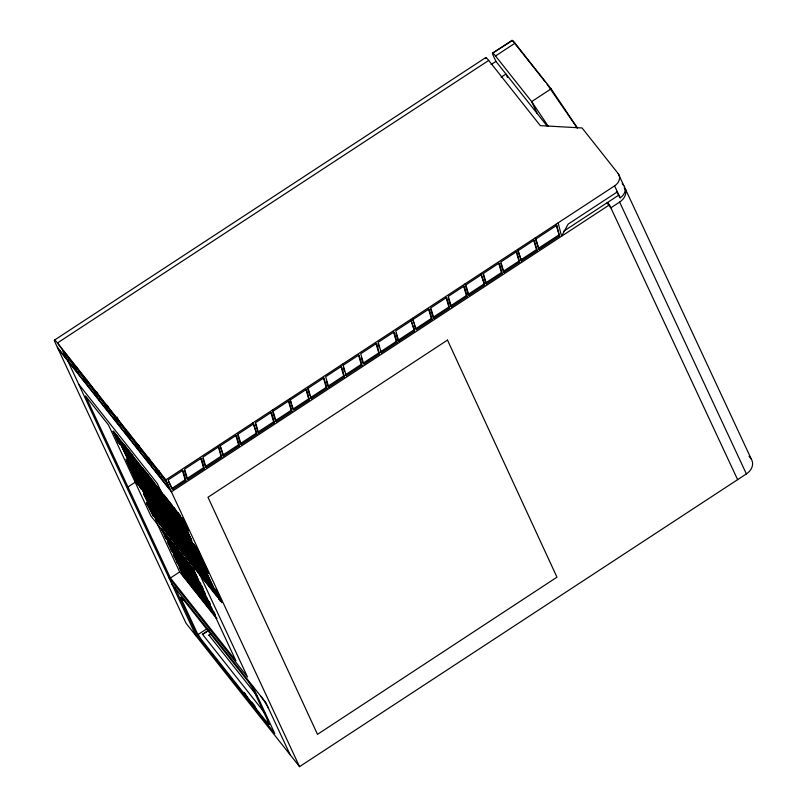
<?xml version="1.0" encoding="UTF-8"?>
<svg xmlns="http://www.w3.org/2000/svg" width="807" height="807" viewBox="0 0 807 807"><rect width="100%" height="100%" fill="white"/><g stroke="black" fill="none" stroke-linecap="round" stroke-linejoin="round"><path stroke-width="1.21" d="M577.338 127.819L551.11 88.851L514.987 43.215A10.541 1.2 56.8 0 0 512.788 40.754L511.991 40.37L492.452 53.302A10.541 1.2 56.8 0 0 493.158 55.411L495.942 61.393L546.985 125.882M511.981 40.39L511.92 40.552A10.541 1.2 56.8 0 0 512.072 41.339M154.409 490.474L155.095 490.01L161.017 491.634M158.222 487.953L157.536 488.427L157.92 490.474M54.452 340.12L485.703 57.6M492.522 53.121L512.455 40.501L545.522 82.274M616.427 191.451L620.169 197.826A10.541 8.231 -25 0 0 623.771 185.56L618.202 173.616L582.079 127.97L540.307 125.63L488.709 60.434L57.458 342.955A10.541 1.2 56.8 0 0 55.088 342.41L186.014 623.206L299.548 766.65L746.384 473.911A13.134 10.249 -25 0 0 751.922 460.383L625.163 188.556A13.134 10.249 -25 0 1 619.625 202.083L610.859 207.823L606.955 202.89M492.966 53.222L493.319 53.504A10.541 1.2 56.8 0 1 495.528 55.965L514.987 43.215M491.07 64.58L495.942 61.393M67.637 360.235L63.178 350.672L72.469 362.414L76.917 371.966L67.637 360.235L68.948 359.377L66.971 355.12M501.097 77.25L505.969 74.052L507.532 77.422M77.956 373.278L73.498 363.715L82.788 375.447L87.247 385.01L77.956 373.278L79.268 372.41L76.796 367.104M88.276 386.311L83.817 376.758L93.108 388.49L97.566 398.053L88.276 386.311L89.587 385.453L87.116 380.147M551.11 88.851L531.652 101.601L537.22 113.555M98.595 399.354L94.137 389.801L103.427 401.533L107.886 411.096L98.595 399.354L99.907 398.497L96.941 392.121M108.915 412.397L104.456 402.834L113.747 414.576L118.205 424.129L108.915 412.397L110.226 411.53L107.26 405.164M119.234 425.44L114.776 415.877L124.066 427.609L128.525 437.172L119.234 425.44L120.556 424.573L117.086 417.138M129.554 438.473L125.095 428.921L134.386 440.652L138.844 450.215L129.554 438.473L130.875 437.616L128.394 432.31M128.898 455.884L133.226 458.749A73.175 8.342 56.8 0 1 158.071 488.497L162.631 494.984L151.968 492.058L151.282 492.532L151.666 494.57L154.228 500.29L127.365 458.154L130.492 456.096L153.33 491.917M139.873 451.517L135.425 441.954L144.705 453.695L149.164 463.258L139.873 451.517L141.195 450.659L138.713 445.343M150.203 464.56L145.744 454.997L155.035 466.739L159.483 476.291L150.203 464.56L151.514 463.692L148.538 457.327M127.95 486.954L135.152 482.233M160.522 477.603L156.064 468.04L165.354 479.772L169.813 489.335L160.522 477.603L161.834 476.735L158.858 470.36M299.548 766.65L165.828 479.883L614.601 185.872A10.541 8.231 -25 0 0 618.202 173.616M220.533 445.605L236.3 435.276L239.356 445.757L223.579 456.086L219.746 444.627L223.579 456.086M253.822 423.796L238.055 434.126L241.111 444.607L256.878 434.277L253.045 422.807L256.878 434.277M276.155 421.647L273.099 411.167L288.866 400.837L291.922 411.308L276.155 421.647L275.369 420.659L291.145 410.329L288.432 401.018M290.621 399.687L306.388 389.357L309.444 399.828L293.677 410.168L289.844 398.698M346.243 375.729L343.187 365.248L358.964 354.919L362.01 365.389L346.243 375.729L345.467 374.741L361.233 364.411L358.52 355.09M411.53 320.48L395.753 330.809L398.809 341.28L414.586 330.951L410.753 319.491L414.586 330.951M413.285 319.33L429.052 309L432.108 319.471L416.331 329.801L412.498 318.341M481.618 274.551L465.851 284.891L468.907 295.362L484.674 285.032L480.841 273.573L484.674 285.032M518.417 250.452L534.184 240.113L537.24 250.594L521.473 260.923L517.64 249.464L521.473 260.923M538.995 249.444L535.939 238.973L556.759 225.335L555.973 224.346L559.463 236.037L538.995 249.444L535.495 239.144M617.385 191.854L568.148 224.104L561.551 236.229L558.151 222.853M563.831 231.115L618.283 195.435M172.587 489.476L168.138 479.933L182.856 470.289L185.903 480.75L172.587 489.476L171.81 488.497L185.126 479.772L182.422 470.471M200.812 458.416L203.525 467.727L186.881 478.632L187.658 479.62L204.312 468.716L201.256 458.235L184.611 469.139L187.658 479.62M218.334 446.937L221.047 456.248L205.281 466.577L206.057 467.566L221.834 457.236L218.778 446.755L203.001 457.085L206.057 467.566M222.803 455.098L238.579 444.768L235.856 435.457M241.111 444.607L240.325 443.618L256.101 433.288M270.9 412.498L273.623 421.809L257.847 432.138L258.633 433.127L274.4 422.797L271.344 412.316L255.577 422.646L258.633 433.127M305.954 389.539L308.667 398.85L292.901 409.179L291.882 405.689M323.476 378.049L326.189 387.37L310.423 397.7L311.199 398.688L326.966 388.349L323.91 377.878L308.143 388.207L311.199 398.688M340.655 365.41L343.711 375.891L327.945 386.22L328.721 387.209L344.488 376.869L341.432 366.398L325.665 376.728L328.721 387.209M376.042 343.611L378.755 352.931L362.989 363.261L361.294 357.44M393.564 332.131L396.277 341.452L380.511 351.781L381.287 352.76L397.064 342.43L394.008 331.959L378.231 342.289L381.287 352.76M398.809 341.28L398.033 340.302L413.799 329.972M428.608 309.172L431.331 318.493L415.555 328.822L414.536 325.332M446.13 297.692L448.853 307.003L433.077 317.343L433.863 318.321L449.63 307.992L446.574 297.521L430.807 307.85L433.863 318.321M463.652 286.213L466.375 295.523L450.599 305.863L451.385 306.842L467.152 296.512L464.096 286.031L448.329 296.371L451.385 306.842M468.907 295.362L468.121 294.384L483.897 284.044M486.429 283.882L483.373 273.412L499.14 263.072L502.196 273.553L486.429 283.882L485.643 282.904L501.419 272.564L498.706 263.253M516.228 251.774L518.941 261.085L503.175 271.424L503.951 272.403L519.718 262.073L516.662 251.592L500.895 261.932L503.951 272.403M520.697 259.945L536.463 249.605L533.75 240.294M538.219 248.455L558.686 235.049M379.542 353.91L363.765 364.25L360.709 353.769L376.486 343.439L379.542 353.91L378.755 352.931M607.58 202.446L609.467 204.837L171.397 491.836L57.872 348.392M163.791 501.369L165.879 500.007M164.598 501.883L166.686 500.511M167.453 505.041L169.541 503.679M171.286 510.286L173.374 508.924M175.069 516.208L177.157 514.836M176.622 518.921L178.71 517.549M177.792 521.211L179.88 519.849M143.787 493.622A69.19 7.888 56.8 0 0 145.774 496.991L167.594 530.905L170.721 528.847L174.272 529.826M181.504 569.399L183.603 568.017M185.711 566.645L188.858 564.577M170.408 578.004L85.492 395.904L108.431 424.885L150.889 515.935L193.488 569.762L235.937 660.812L170.408 578.004L179.668 571.931L155.791 520.717M183.25 576.057L193.761 569.167M193.488 569.762L195.546 568.41M198.149 634.494L206.572 628.976M208.831 630.358L202.527 634.484L208.66 629.985M211.666 633.687L209.033 635.402L210.617 633.888M167.594 530.905L175.876 533.175L162.328 514.271L129.039 462.068M179.709 522.361L180.818 522.593L180.597 521.564M186.467 533.79L188.162 534.92M114.998 433.157L113.192 431.584L118.336 442.962M547.055 84.221L577.207 127.99M622.237 183.623L623.771 185.56M624.174 187.789L625.718 189.746M495.528 55.965L531.652 101.601L548.215 126.215M749.027 456.237L751.367 459.183M535.162 237.984L535.939 238.973M536.463 249.605L537.24 250.594M518.941 261.085L519.718 262.073M501.419 272.564L502.196 273.553M466.375 295.523L467.152 296.512M448.853 307.003L449.63 307.992M431.331 318.493L432.108 319.471M396.277 341.452L397.064 342.43M361.233 364.411L362.01 365.389M342.41 364.26L343.187 365.248M343.711 375.891L344.488 376.869M326.189 387.37L326.966 388.349M308.667 398.85L309.444 399.828M291.145 410.329L291.922 411.308M273.099 411.167L272.322 410.178L275.036 419.499M273.623 421.809L274.4 422.797M238.579 444.768L239.356 445.757M221.047 456.248L221.834 457.236M203.525 467.727L204.312 468.716M185.126 479.772L185.903 480.75M165.828 479.883L57.458 342.955L62.139 349.37L66.598 358.933L57.317 347.192M68.948 359.377L74.365 366.217M79.268 372.41L86.238 381.217M89.587 385.453L96.558 394.26M99.907 398.497L106.1 406.314M110.226 411.53L116.42 419.358M120.556 424.573L125.973 431.422M130.875 437.616L137.836 446.422M141.195 450.659L148.155 459.455M151.514 463.692L157.708 471.52M161.834 476.735L168.027 484.563M78.672 384.182L157.325 483.544L247.537 677.023L168.895 577.651M116.541 435.124L118.094 437.081M124.288 444.909L132.822 455.683M144.443 470.37L150.647 478.208M152.19 480.165L153.744 482.122M159.171 488.981L161.491 491.917M163.821 494.852L172.345 505.626M173.898 507.583L175.442 509.54M177.772 512.485L180.092 515.421M118.447 438.483L179.164 515.199M119.295 440.299L180.011 517.015M120.142 442.115L180.859 518.83M120.989 443.931L181.706 520.636M121.837 445.736L182.553 522.452M122.684 447.552L183.401 524.268M123.532 449.368L184.248 526.083M124.379 451.184L185.096 527.899M125.226 452.999L185.943 529.715M126.074 454.815L186.78 531.531M126.921 456.631L187.627 533.346M127.758 458.447L188.475 535.162M128.606 460.262L189.322 536.978M129.453 462.078L190.17 538.794M130.3 463.894L191.017 540.609M126.709 460.736L197.745 550.495M127.425 462.28L198.461 552.038M128.152 463.823L199.188 553.582M128.868 465.377L199.904 555.125M129.594 466.92L200.63 556.669M130.31 468.464L201.346 558.222M131.037 470.007L202.063 559.765M131.753 471.55L202.789 561.309M132.469 473.094L203.505 562.852M204.232 564.396L133.195 474.637L137.866 484.856M133.912 476.191L204.948 565.939M134.638 477.734L205.674 567.492M135.354 479.277L206.39 569.036M136.07 480.821L207.106 570.579M136.797 482.364L207.833 572.123M143.545 492.3L204.262 569.016M144.413 494.166L205.129 570.882M145.29 496.033L206.007 572.748M146.158 497.899L206.874 574.614M147.025 499.765L207.742 576.48M147.903 501.631L208.61 578.347M148.77 503.497L209.487 580.213M149.638 505.364L210.355 582.079M150.516 507.23L211.222 583.945M151.383 509.106L212.1 585.821M152.251 510.972L212.967 587.688M153.118 512.838L213.835 589.554M153.996 514.705L214.712 591.42M154.863 516.571L215.58 593.286M155.731 518.437L216.447 595.152M176.652 547.065L178.216 549.042M183.26 556.437L161.44 528.867L165.899 538.42L198.633 579.779M184.823 558.404L194.174 570.226M162.328 530.774L194.588 571.527L197.372 577.499L165.112 536.746M200.862 583.875L167.352 541.537L171.81 551.09L205.321 593.438M168.239 543.444L200.489 584.197L203.273 590.169M171.023 549.416L204.564 591.803M205.19 594.527L173.233 554.157L177.691 563.71L210.425 605.068M174.12 556.063L206.38 596.817L209.164 602.789L176.904 562.035M211.737 607.883L179.003 566.524L183.461 576.087L216.972 618.424M179.89 568.431L212.15 609.184L214.934 615.156L182.675 574.413M179.668 571.931L216.337 618.263M171.679 583.632L265.806 702.554L290.167 754.797M208.862 635.028L257.342 696.28M202.355 634.11L265.442 713.832M164.023 499.462L191.985 541.901M182.584 518.75L184.258 521.372M193.317 543.989L198.643 552.341M183.441 529.796L184.783 531.894M187.476 536.11L188.818 538.219M137.493 468.373L138.824 470.461M191.794 540.579L178.66 518.75L166.282 500.169L158.001 497.899L171.548 516.803L206.168 571.094L205.735 568.804M193.64 543.817L202.123 559.997L205.291 567.704M184.934 522.573L185.449 523.582M614.601 185.872L620.169 197.826M619.625 202.083L746.384 473.911M609.467 204.837L737.618 479.651M168.35 481.073L171.81 488.497M186.508 525.841L188.616 530.37M196.01 546.218L208.68 573.394M216.064 589.241L219.232 596.04M217.608 595.556L220.261 601.245M191.864 542.425L178.317 513.383L117.6 436.668L131.148 465.71M203.394 567.15L217.325 597.019L156.608 520.303L142.678 490.434M149.487 460.272L150.485 462.391M252.51 685.758L274.804 733.553L197.392 635.755L175.109 587.96M201.78 585.821L203.172 588.807M209.063 601.427L210.456 604.413M213.895 611.807L215.298 614.803M193.297 569.893L196.081 575.865M199.198 582.563L201.992 588.535M205.089 595.183L207.873 601.154M210.859 607.56L213.643 613.532M192.005 568.259L194.79 574.241M197.907 580.929L200.701 586.911M203.798 593.548L206.582 599.53M209.568 605.926L212.352 611.898M190.714 566.635L193.498 572.607M196.626 579.305L199.41 585.277M202.507 591.924L205.291 597.896M208.277 604.292L211.061 610.274M128.848 434.186L129.836 436.315M189.423 565.001L192.207 570.973M195.334 577.671L198.119 583.653M201.215 590.29L204 596.262M206.985 602.668L209.77 608.639M255.859 708.395L254.467 705.399L251.885 702.14L250.695 701.868L244.138 692.366L245.54 695.352M188.132 563.377L190.916 569.349M194.043 576.047L196.827 582.018M199.924 588.666L202.708 594.638M205.694 601.033L208.478 607.005M186.841 561.743L189.625 567.714M192.752 574.413L195.536 580.384M198.633 587.032L201.417 593.004M204.403 599.409L207.187 605.381M185.549 560.108L188.334 566.09M191.461 572.788L194.245 578.76M197.342 585.398L200.126 591.38M203.112 597.775L205.896 603.747M184.258 558.484L187.053 564.456M190.17 571.154L192.954 577.126M196.051 583.774L198.845 589.746M201.821 596.141L204.615 602.123M182.977 556.85L185.761 562.822M188.878 569.52L191.662 575.502M194.769 582.14L197.554 588.111M200.54 594.517L203.324 600.489M181.686 555.226L184.47 561.198M187.587 567.896L190.381 573.868M193.478 580.515L196.262 586.487M199.248 592.883L202.032 598.855M180.395 553.592L183.179 559.564M186.296 566.262L189.09 572.234M192.187 578.881L194.971 584.853M197.957 591.259L200.741 597.23M179.104 551.958L181.888 557.94M185.015 564.638L187.799 570.61M190.896 577.247L193.68 583.229M196.666 589.624L199.45 595.596M177.812 550.334L180.597 556.305M183.724 563.004L186.508 568.975M189.605 575.623L192.389 581.595M195.375 587.99L198.159 593.972M176.521 548.699L179.305 554.671M182.432 561.369L185.217 567.351M188.313 573.989L191.098 579.961M194.084 586.366L196.868 592.338M175.23 547.075L178.014 553.047M181.141 559.745L183.925 565.717M187.022 572.365L189.806 578.337M192.792 584.732L195.576 590.704M173.939 545.441L176.723 551.413M179.85 558.111L182.634 564.083M185.731 570.731L188.515 576.702M191.501 583.108L194.285 589.08M172.648 543.807L175.442 549.789M178.559 556.487L181.343 562.459M184.44 569.096L187.234 575.078M190.21 581.474L193.004 587.446M171.356 542.183L174.151 548.155M177.268 554.853L180.052 560.825M183.159 567.472L185.943 573.444M188.919 579.84L191.713 585.821M170.075 540.549L172.859 546.521M175.976 553.219L178.771 559.201M181.868 565.838L184.652 571.82M187.638 578.216L190.422 584.187M168.784 538.925L171.568 544.896M174.685 551.595L177.479 557.566M180.576 564.214L183.36 570.186M186.346 576.581L189.131 582.553M167.493 537.291L170.277 543.262M173.404 549.96L176.188 555.932M179.285 562.58L182.069 568.552M185.055 574.957L187.839 580.929M166.202 535.656L168.986 541.638M172.113 548.336L174.897 554.308M177.994 560.956L180.778 566.928M183.764 573.323L186.548 579.295M164.91 534.032L167.695 540.004M170.822 546.702L173.606 552.674M176.703 559.322L179.487 565.293M182.473 571.689L185.257 577.671M163.619 532.398L166.403 538.38M169.531 545.068L172.315 551.05M175.412 557.687L178.196 563.669M181.182 570.065L183.966 576.037M128.888 465.609L130.472 468.998M146.319 502.973L153.007 514.674L220.533 599.591L220.291 598.3M67.899 361.052L196.04 635.876M500.794 263.274L502.832 270.254M482.929 273.583L485.643 282.904M465.064 283.903L468.121 294.384M448.228 297.712L450.266 304.693M430.706 309.192L432.744 316.173M412.841 319.511L413.86 323.002M395.995 333.311L398.033 340.302M378.13 343.631L379.149 347.121M343.429 367.75L344.448 371.25M326.583 381.56L327.602 385.06M307.699 388.389L309.737 395.369M290.177 399.868L291.196 403.359M255.476 423.988L257.514 430.978M237.611 434.307L240.325 443.618M202.9 458.426L204.938 465.417M184.51 470.481L186.538 477.472M556.759 225.335L559.463 236.037M127.163 457.085L127.365 458.154M485.784 58.558A10.541 1.2 56.8 0 1 488.709 60.434M260.651 696.038A10.541 1.2 56.8 0 1 268.59 708.536M180.324 553.693A1.675 1.029 -37.6 0 1 179.558 552.049M184.299 557.546A1.675 1.029 -37.6 0 1 182.614 557.718A1.675 1.029 -37.6 0 1 182.775 556.225M188.001 535.273A76.1 8.675 56.8 0 1 189.07 537.472M142.9 468.292A72.307 33.601 50.5 0 0 143.222 470.39A73.871 8.413 56.8 0 0 150.253 479.408M157.93 488.396A73.871 8.413 56.8 0 1 150.808 480.094M141.245 489.203A69.19 7.888 56.8 0 1 128.131 462.26M117.116 437.394L119.698 441.459L117.116 437.394M150.687 509.409L153.28 513.464L150.687 509.409M180.597 517.61L183.179 521.665L180.597 517.61M182.594 538.551L181.908 539.015L171.245 536.09L175.805 542.576A73.175 8.342 56.8 0 0 200.65 572.334L204.978 575.189L206.713 573.989L179.648 530.784L182.594 538.551M214.168 589.614L216.76 593.68L214.168 589.614M447.482 340.09L208.004 497.253L317.494 734.35L556.961 577.176L447.482 340.09M114.423 432.643L113.131 431.009L119.991 444.586L114.423 432.643M116.995 435.901L115.704 434.267L128.142 459.798L116.995 435.901M180.213 515.774L178.922 514.14L191.36 539.671L180.213 515.774M182.796 519.032L181.504 517.398L188.364 530.986L182.796 519.032M197.029 548.952L125.993 459.193L137.513 483.907L208.549 573.666L197.029 548.952M144.857 495.639L143.565 494.015L156.003 519.537L144.857 495.639M208.075 575.512L206.784 573.888L219.211 599.409L208.075 575.512M147.852 504.335L146.561 502.7L153.421 516.278L147.852 504.335M216.226 590.724L214.934 589.09L221.794 602.668L216.226 590.724M248.748 682.228L181.666 597.462L183.058 600.458L180.475 597.19L197.19 633.041L201.165 639.285L268.247 724.05L266.855 721.065L269.437 724.323L252.722 688.482L248.748 682.228"/></g></svg>
